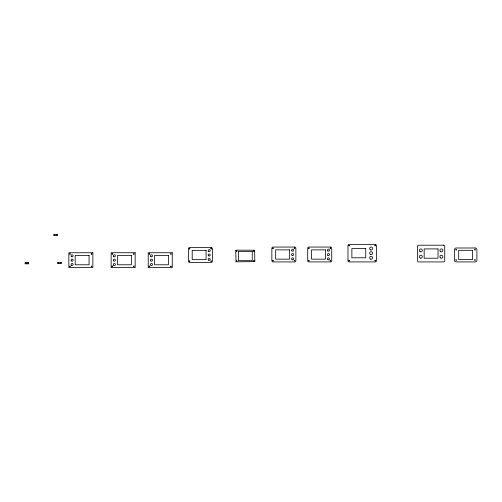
<?xml version="1.0" encoding="UTF-8"?>
<svg xmlns="http://www.w3.org/2000/svg" width="502" height="502" viewBox="0 0 502 502"><rect width="100%" height="100%" fill="white"/><g stroke="black" fill="none" stroke-linecap="round" stroke-linejoin="round"><path stroke-width="0.75" d="M60.761 262.395L60.761 263.632M58.094 262.395L58.094 263.632M56.883 234.396L56.883 235.633M28.074 262.577L28.074 263.82M91.239 253.956C91.91 255.399 92.268 252.751 91.239 253.956M133.532 253.956C134.21 255.399 134.567 252.751 133.532 253.956M170.63 253.956C171.301 255.399 171.659 252.751 170.63 253.956M189.241 261.084C189.913 262.521 190.271 259.873 189.241 261.084M272.699 260.601C273.37 262.038 273.728 259.39 272.699 260.601M308.548 260.601C309.226 262.038 309.583 259.39 308.548 260.601M253.573 260.908C254.238 262.351 254.608 259.703 253.573 260.908M69.69 266.28C70.355 267.723 70.732 265.081 69.69 266.28M111.99 266.28C112.649 267.723 113.032 265.081 111.99 266.28M149.081 266.28C149.747 267.723 150.123 265.081 149.081 266.28M210.79 248.754C211.449 250.197 211.831 247.549 210.79 248.754M294.247 248.27C294.906 249.714 295.283 247.066 294.247 248.27M330.096 248.27C330.762 249.714 331.138 247.066 330.096 248.27M236.298 260.883C236.906 262.351 237.377 259.722 236.298 260.883M235.733 250.693L236.04 261.837L254.84 261.611L254.614 250.234L236.348 250.153L235.733 250.693M91.245 266.255C91.803 267.742 92.362 265.125 91.245 266.255M133.538 266.255C134.103 267.742 134.661 265.125 133.538 266.255M170.636 266.255C171.201 267.742 171.753 265.125 170.636 266.255M189.248 248.728C189.812 250.209 190.365 247.599 189.248 248.728M272.705 248.239C273.264 249.726 273.822 247.116 272.705 248.239M308.554 248.239C309.119 249.726 309.678 247.116 308.554 248.239M455.835 249.758C456.387 251.251 456.958 248.641 455.835 249.758M25.577 263.13L26.104 263.268L25.577 263.13M54.266 234.942L54.793 235.087L54.266 234.942M58.251 262.941L58.803 263.086L58.251 262.941M236.304 251.013C236.793 252.525 237.484 249.94 236.304 251.013M253.585 251.006C254.068 252.525 254.759 249.94 253.585 251.006M374.868 260.569C375.333 262.094 376.067 259.521 374.868 260.569M455.841 259.948C456.293 261.473 457.04 258.906 455.841 259.948M474.666 259.936C475.055 261.473 475.909 258.938 474.666 259.936M69.715 253.868C70.042 255.424 70.995 252.926 69.715 253.868M112.009 253.868C112.335 255.424 113.289 252.926 112.009 253.868M149.107 253.868C149.433 255.424 150.387 252.926 149.107 253.868M210.809 260.996C211.141 262.552 212.089 260.055 210.809 260.996M294.266 260.513C294.592 262.063 295.546 259.565 294.266 260.513M330.121 260.513C330.448 262.063 331.402 259.565 330.121 260.513M348.859 245.465C349.185 247.015 350.139 244.524 348.859 245.465M474.672 249.701C474.986 251.257 475.959 248.766 474.672 249.701M348.859 260.532C349.16 262.094 350.158 259.616 348.859 260.532M374.887 245.453C375.182 247.015 376.186 244.537 374.887 245.453M57.253 234.396L53.789 234.396L53.789 235.633L57.253 235.633L57.253 234.396M375.251 244.367L349.229 244.367A1.236 1.236 0 0 0 347.986 245.603L347.986 260.682A1.349 1.349 0 0 0 349.229 261.918L375.251 261.918A1.236 1.236 0 0 0 376.494 260.682L376.494 245.603A1.368 1.368 0 0 0 375.251 244.367M443.479 245.202L418.718 245.202A1.236 1.236 0 0 0 417.476 246.438L417.476 260.682A1.236 1.236 0 0 0 418.718 261.918L443.479 261.918A1.236 1.236 0 0 0 444.722 260.682L444.722 246.438A1.236 1.236 0 0 0 443.479 245.202M294.636 247.059L273.088 247.059A1.236 1.236 0 0 0 271.852 248.295L271.852 260.682A1.236 1.236 0 0 0 273.088 261.918L294.636 261.918A1.236 1.236 0 0 0 295.873 260.682L295.873 248.295A1.236 1.236 0 0 0 294.636 247.059M330.492 247.059L308.943 247.059A1.236 1.236 0 0 0 307.707 248.295L307.707 260.682A1.236 1.236 0 0 0 308.943 261.918L330.492 261.918A1.236 1.236 0 0 0 331.728 260.682L331.728 248.295A1.236 1.236 0 0 0 330.492 247.059M211.179 247.542L189.637 247.542A1.236 1.236 0 0 0 188.394 248.779L188.394 261.165A1.236 1.236 0 0 0 189.637 262.402L211.179 262.402A1.236 1.236 0 0 0 212.421 261.165L212.421 248.779A1.236 1.236 0 0 0 211.179 247.542M475.043 247.988L456.218 247.988A1.857 1.857 0 0 0 454.36 249.845L454.36 260.061A1.857 1.857 0 0 0 456.218 261.918L475.043 261.918A1.857 1.857 0 0 0 476.9 260.061L476.9 249.845A1.857 1.857 0 0 0 475.043 247.988M365.745 248.503L351.877 248.503L351.877 257.79L365.745 257.79L365.745 248.503M438.033 248.917L424.165 248.917L424.165 258.204L438.033 258.204L438.033 248.917M289.528 249.87L275.661 249.87L275.661 259.157L289.528 259.157L289.528 249.87M325.384 249.87L311.51 249.87L311.51 259.157L325.384 259.157L325.384 249.87M206.071 250.354L192.203 250.354L192.203 259.647L206.071 259.647L206.071 250.354M472.564 250.31L458.696 250.31L458.696 259.597L472.564 259.597L472.564 250.31M252.261 251.389L238.394 251.389L238.394 260.682L252.261 260.682L252.261 251.389M92.87 252.744L68.843 252.744L68.843 267.604L92.87 267.604L92.87 252.744M135.163 252.744L111.143 252.744L111.143 267.604L135.163 267.604L135.163 252.744M172.261 252.744L148.234 252.744L148.234 267.604L172.261 267.604L172.261 252.744M89.061 255.499L75.193 255.499L75.193 264.786L89.061 264.786L89.061 255.499M131.361 255.499L117.487 255.499L117.487 264.786L131.361 264.786L131.361 255.499M168.452 255.499L154.585 255.499L154.585 264.786L168.452 264.786L168.452 255.499M61.25 262.395L57.849 262.395L57.849 263.632L61.25 263.632L61.25 262.395M28.445 262.577L25.1 262.577L25.1 263.82L28.445 263.82L28.445 262.577M327.963 259.741A1.029 1.029 0 0 0 329.507 258.85A1.029 1.029 0 0 0 327.963 257.959A1.029 1.029 0 0 0 327.963 259.741M327.844 255.323A1.029 1.029 0 0 0 329.494 254.665A1.029 1.029 0 0 0 328.095 253.56A1.029 1.029 0 0 0 327.844 255.323M327.825 250.975A1.029 1.029 0 0 0 329.494 250.347A1.029 1.029 0 0 0 328.113 249.218A1.029 1.029 0 0 0 327.825 250.975M292.114 259.741A1.029 1.029 0 0 0 293.651 258.85A1.029 1.029 0 0 0 292.114 257.959A1.029 1.029 0 0 0 292.114 259.741M291.988 255.323A1.029 1.029 0 0 0 293.645 254.665A1.029 1.029 0 0 0 292.246 253.56A1.029 1.029 0 0 0 291.988 255.323M291.976 250.975A1.029 1.029 0 0 0 293.639 250.347A1.029 1.029 0 0 0 292.264 249.218A1.029 1.029 0 0 0 291.976 250.975M370.376 249.789A1.487 1.487 0 0 0 372.603 248.503A1.487 1.487 0 0 0 370.376 247.216A1.487 1.487 0 0 0 370.376 249.789M370.376 254.432A1.487 1.487 0 0 0 372.603 253.146A1.487 1.487 0 0 0 370.376 251.86A1.487 1.487 0 0 0 370.376 254.432M370.376 259.076A1.487 1.487 0 0 0 372.603 257.79A1.487 1.487 0 0 0 370.376 256.503A1.487 1.487 0 0 0 370.376 259.076M440.63 251.69A1.487 1.487 0 0 0 442.864 250.404A1.487 1.487 0 0 0 440.63 249.111A1.487 1.487 0 0 0 440.63 251.69M440.63 258.003A1.487 1.487 0 0 0 442.864 256.717A1.487 1.487 0 0 0 440.63 255.43A1.487 1.487 0 0 0 440.63 258.003M420.08 251.69A1.487 1.487 0 0 0 422.307 250.404A1.487 1.487 0 0 0 420.08 249.111A1.487 1.487 0 0 0 420.08 251.69M420.08 258.003A1.487 1.487 0 0 0 422.307 256.717A1.487 1.487 0 0 0 420.08 255.43A1.487 1.487 0 0 0 420.08 258.003M208.656 260.224A1.029 1.029 0 0 0 210.194 259.333A1.029 1.029 0 0 0 208.656 258.442A1.029 1.029 0 0 0 208.656 260.224M208.531 255.807A1.029 1.029 0 0 0 210.187 255.148A1.029 1.029 0 0 0 208.788 254.043A1.029 1.029 0 0 0 208.531 255.807M208.518 251.464A1.029 1.029 0 0 0 210.181 250.831A1.029 1.029 0 0 0 208.807 249.707A1.029 1.029 0 0 0 208.518 251.464M71.579 256.704A1.029 1.029 0 0 0 73.123 255.813A1.029 1.029 0 0 0 71.579 254.922A1.029 1.029 0 0 0 71.579 256.704M71.46 260.952A1.029 1.029 0 0 0 73.11 260.293A1.029 1.029 0 0 0 71.717 259.189A1.029 1.029 0 0 0 71.46 260.952M71.441 265.276A1.029 1.029 0 0 0 73.11 264.648A1.029 1.029 0 0 0 71.73 263.519A1.029 1.029 0 0 0 71.441 265.276M150.976 256.704A1.029 1.029 0 0 0 152.514 255.813A1.029 1.029 0 0 0 150.976 254.922A1.029 1.029 0 0 0 150.976 256.704M150.851 260.952A1.029 1.029 0 0 0 152.508 260.293A1.029 1.029 0 0 0 151.108 259.189A1.029 1.029 0 0 0 150.851 260.952M150.838 265.276A1.029 1.029 0 0 0 152.501 264.648A1.029 1.029 0 0 0 151.127 263.519A1.029 1.029 0 0 0 150.838 265.276M113.879 256.704A1.029 1.029 0 0 0 115.422 255.813A1.029 1.029 0 0 0 113.879 254.922A1.029 1.029 0 0 0 113.879 256.704M113.759 260.952A1.029 1.029 0 0 0 115.41 260.293A1.029 1.029 0 0 0 114.01 259.189A1.029 1.029 0 0 0 113.759 260.952M113.741 265.276A1.029 1.029 0 0 0 115.41 264.648A1.029 1.029 0 0 0 114.029 263.519A1.029 1.029 0 0 0 113.741 265.276"/></g></svg>
